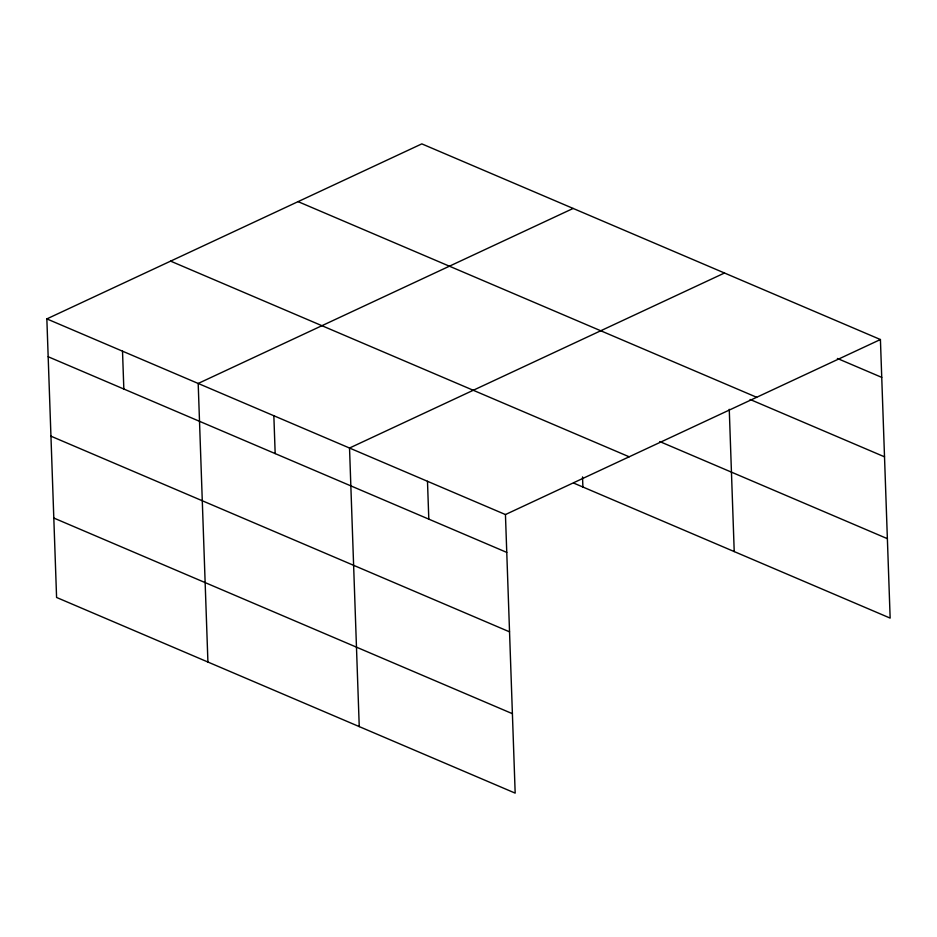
<?xml version="1.0" encoding="UTF-8"?>
<svg xmlns="http://www.w3.org/2000/svg" width="937" height="937" viewBox="0 0 937 937"><rect width="100%" height="100%" fill="white"/><g stroke="black" fill="none" stroke-linecap="round" stroke-linejoin="round"><path stroke-width="1.41" d="M46.85 318.896L505.441 514.554L515.174 793.124L56.583 597.466L46.85 318.896L421.826 143.876L880.417 339.534L890.15 618.104L573.596 483.047M573.163 208.436L198.187 383.456L207.92 662.037M724.5 273.007L349.524 448.027L359.246 726.608M505.441 514.554L880.417 339.534M837.385 358.461L881.74 377.377M298.083 201.631L756.674 397.288M750.104 399.478L884.516 456.823M659.765 441.561L887.374 538.67M170.593 261.13L629.184 456.799M48.174 356.739L506.765 552.408M50.949 436.185L509.541 631.843M53.807 518.032L512.398 713.689M729.255 409.293L734.221 551.577M582.533 476.91L582.896 487.017M427.483 481.29L428.806 519.145M273.85 415.747L275.173 453.59M122.513 351.176L123.836 389.031"/></g></svg>
